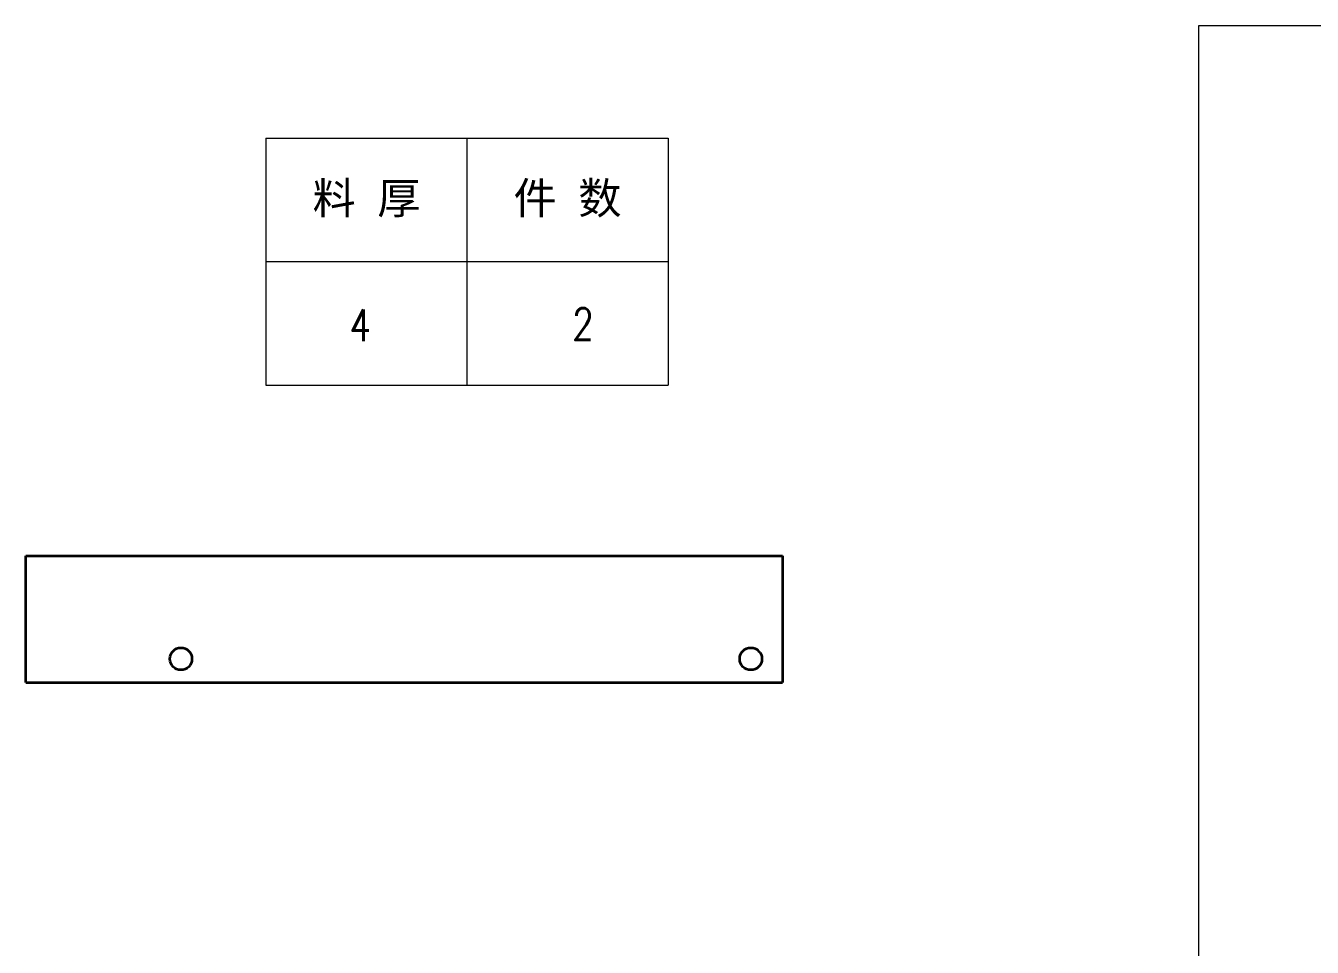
# Model space of a CAD drawing. Header units: millimetres. Extents: x 1333 to 359964, y -52803 to -5704.
# Drawn here: x 164247 to 164653.3, y -26098.6 to -25807.6 of the extents above; entities that cross this region are included whole.
import ezdxf
from ezdxf.enums import TextEntityAlignment as Align

# ---------------------------------------------------------------- set-up
doc = ezdxf.new("R2010")
doc.units = ezdxf.units.MM
doc.header["$LTSCALE"] = 0.5
for name, color, linetype, lineweight in [('图框', 7, 'Continuous', 18), ('标注线', 3, 'Continuous', 18), ('粗实线', 7, 'Continuous', 35)]:
    doc.layers.add(name, color=color, linetype=linetype, lineweight=lineweight)
doc.layers.add('打印-禁用', color=7, linetype='Continuous', lineweight=15, plot=False)
doc.styles.add('DIM', font='romans.shx', dxfattribs={"width": 0.8, "bigfont": 'bigfont.shx'})
doc.styles.get("Standard").update_dxf_attribs({"font": 'simplex.shx'})

# ---------------------------------------------------------------- blocks, each defined once
blk = doc.blocks.new('GZDEH零件A3图框V01版')
at = {"layer": '打印-禁用', "linetype": 'Continuous'}
for p, q in [((2857.49, -1549.46), (2857.49, -1846.46)), ((3277.49, -1549.46), (2857.49, -1549.46))]:
    blk.add_line(p, q, dxfattribs=at)
blk = doc.blocks.new('DEH A3')
at = {"layer": '图框'}
blk.add_blockref('GZDEH零件A3图框V01版', (-2857.49, 1846.46), dxfattribs=at)
blk = doc.blocks.new('*T481')
at = {"color": 0, "linetype": 'ByBlock', "lineweight": -2, "transparency": 16777216}
for p, q in [((0, 0), (127, 0)), ((0, 0), (0, -78)), ((63.5, 0), (63.5, -78)), ((127, 0), (127, -78)), ((0, -39), (127, -39)), ((0, -78), (127, -78))]:
    blk.add_line(p, q, dxfattribs=at)
at = {"color": 0, "transparency": 16777216, "char_height": 10, "width": 60.5, "attachment_point": 5}
for s, insert in [('{\\fSimSun|b0|i0|c134|p2;料 厚}', (31.75, -19.5)), ('{\\fSimSun|b0|i0|c134|p2;件 数}', (95.25, -19.5))]:
    blk.add_mtext(s, dxfattribs=dict(at, insert=insert))
blk = doc.blocks.new('拆图参数')
blk.add_blockref('*T481', (-63.5, 78))
at = {"style": 'DIM', "width": 0.8}
blk.add_attdef('6', text='', height=10, dxfattribs=at).set_placement((-37.13, 18.91), align=Align.MIDDLE_LEFT)
blk.add_attdef('1', text='', height=10, dxfattribs=at).set_placement((36.65, 19.27), align=Align.MIDDLE_CENTER)

msp = doc.modelspace()

# ---------------------------------------------------------------- linework, layer by layer
at = {"layer": '粗实线', "lineweight": 35}
for p, q in [((164246.96, -25975.012), (164485.96, -25975.012)), ((164246.96, -26015.012), (164246.96, -25975.012)), ((164485.96, -25975.012), (164485.96, -26015.012)), ((164246.96, -26015.012), (164485.96, -26015.012))]:
    msp.add_line(p, q, dxfattribs=at)
for centre in [(164295.96, -26007.512), (164475.96, -26007.512)]:
    msp.add_circle(centre, 3.5, dxfattribs=at)

# ---------------------------------------------------------------- block references
at = {"layer": '图框', "xscale": 2, "yscale": 2, "zscale": 2}
msp.add_blockref('DEH A3', (164617.344, -26401.55), dxfattribs=at)
at = {"layer": '标注线'}
msp.add_blockref('拆图参数', (164386.324, -25921.064), dxfattribs=at).add_auto_attribs({'1': '2', '6': '4'})

doc.saveas('drawing.dxf')
